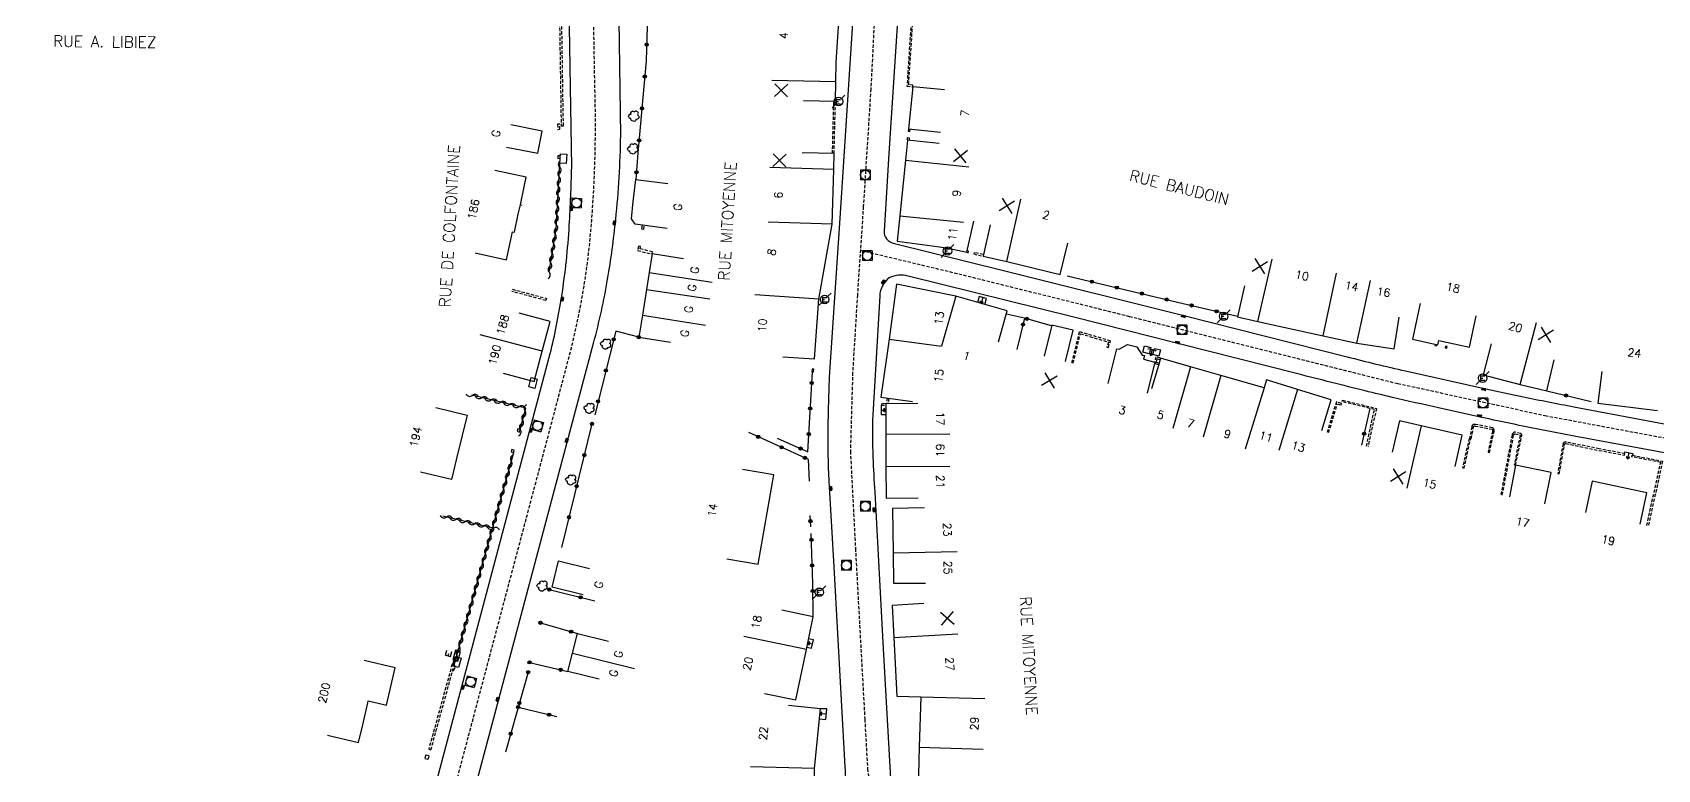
# Model space of a CAD drawing. Header units: millimetres. Extents: x 114000 to 119599, y 120000 to 124063.
# Drawn here: x 114141.8 to 114395.7, y 120445.1 to 120560.1 of the extents above; entities that cross this region are included whole.
import ezdxf
from ezdxf.enums import TextEntityAlignment as Align

# ---------------------------------------------------------------- set-up
doc = ezdxf.new("R2010")
doc.units = ezdxf.units.MM
doc.linetypes.add('DASHED', pattern=[0.75, 0.5, -0.25])
doc.layers.get('0').update_dxf_attribs({"linetype": 'CONTINUOUS'})
for name, color, linetype in [('W0001', 6, 'DASHED'), ('W0008', 7, 'CONTINUOUS'), ('W0100', 7, 'CONTINUOUS'), ('W0112', 1, 'DASHED'), ('W0300', 7, 'CONTINUOUS'), ('W0310', 3, 'CONTINUOUS'), ('W0322', 7, 'CONTINUOUS'), ('W0400', 7, 'CONTINUOUS'), ('W0420', 7, 'CONTINUOUS'), ('W0430', 7, 'CONTINUOUS'), ('W0471', 7, 'CONTINUOUS'), ('W0989', 7, 'CONTINUOUS'), ('W0991', 7, 'CONTINUOUS'), ('W1102', 7, 'CONTINUOUS'), ('W1471', 7, 'CONTINUOUS')]:
    doc.layers.add(name, color=color, linetype=linetype)
doc.styles.get("Standard").update_dxf_attribs({"font": 'romans.shx', "width": 0.85})

# ---------------------------------------------------------------- blocks, each defined once
blk = doc.blocks.new('t991o')
at = {"color": 0, "linetype": 'Continuous'}
for p, q in [((-1, 1), (1, -1)), ((-1, -1), (1, 1))]:
    blk.add_line(p, q, dxfattribs=at)
blk = doc.blocks.new('t112o')
at = {"color": 0, "linetype": 'Continuous'}
for p, q in [((-0.5, 0.5), (0.5, 0.5)), ((-0.5, -0.5), (-0.5, 0.5)), ((0.5, 0.5), (0.5, -0.5)), ((0.5, -0.5), (-0.5, -0.5))]:
    blk.add_line(p, q, dxfattribs=at)
blk = doc.blocks.new('t322o')
at = {"color": 0, "linetype": 'Continuous'}
for radius in [0.25, 0.15]:
    blk.add_circle((0, 0), radius, dxfattribs=at)
blk = doc.blocks.new('T420')
for p, q in [((0.75, 0.75), (-0.75, 0.75)), ((-0.75, 0.75), (-0.75, -0.75)), ((0.75, 0.75), (0.75, -0.75)), ((0.75, -0.75), (-0.75, -0.75))]:
    blk.add_line(p, q)
blk.add_ellipse((0, 0), major_axis=(-0.53, 0.53), ratio=1, start_param=3.926991, end_param=10.210176)
blk = doc.blocks.new('T471')
for p, q in [((-0.333334, 0.333334), (-0.333334, -0.333334)), ((-0.333334, 0.333334), (0.333334, 0.333334)), ((-0.333334, 0), (0, 0)), ((0.500001, 0.500001), (1.000002, 1.000002)), ((-0.500001, -0.500001), (-1.000002, -1.000002)), ((-0.333334, -0.333334), (0.333334, -0.333334))]:
    blk.add_line(p, q)
blk.add_ellipse((0, 0), major_axis=(0.471405, 0.471405), ratio=1, start_param=5.4977871438, end_param=11.780972451)
blk = doc.blocks.new('T400')
for p, q in [((-0.15, 0.3), (0.15, 0.3)), ((-0.15, -0.25), (-0.15, 0.3)), ((-0.15, 0.15), (0.15, 0.15)), ((-0.15, 0), (0.15, 0)), ((0.15, 0.3), (0.15, -0.25)), ((-0.15, -0.15), (0.15, -0.15)), ((-0.15, -0.25), (-0.15, -0.3)), ((-0.15, -0.3), (0.15, -0.3)), ((0.15, -0.3), (0.15, -0.25))]:
    blk.add_line(p, q)
blk = doc.blocks.new('t310o')
at = {"color": 0, "linetype": 'Continuous'}
for centre, start, end in [((-0.5, 0.38), 216.8699, 323.1304), ((0.5, -0.37), 36.8699, 143.1303)]:
    blk.add_arc(centre, 0.625, start, end, dxfattribs=at)
blk = doc.blocks.new('T1471')
at = {"color": 0, "linetype": 'Continuous', "flags": 128}
blk.add_lwpolyline([(-0.75, -0.5), (-0.75, 0.5), (0.75, 0.5), (0.75, -0.5), (-0.75, -0.5)], dxfattribs=at)
blk = doc.blocks.new('T430')
at = {"flags": 128}
for points in [[(0.8, 0.8), (-0.8, 0.8)], [(-0.8, 0.8), (-0.8, 0)], [(0.8, 0.8), (-0.8, 0)], [(-0.8, 0), (0.8, 0)], [(-0.4, 2.1), (0.4, 2.1)], [(-0.4, 2.1), (-0.4, 1.3)], [(-0.4, 1.7), (0, 1.7)], [(-0.4, 1.3), (0.4, 1.3)], [(0.8, 0), (0.8, 0.8)]]:
    blk.add_lwpolyline(points, dxfattribs=at)
blk = doc.blocks.new('T300')
for p, q in [((-0.8, 0.51), (-0.86, 0.34)), ((-0.86, 0.34), (-0.86, 0.17)), ((-0.86, 0.17), (-0.74, 0.06)), ((-0.69, 0.63), (-0.8, 0.51)), ((-0.8, -0.06), (-0.74, 0.06)), ((-0.74, 0.06), (-0.69, 0.11)), ((-0.57, 0.69), (-0.69, 0.63)), ((-0.46, 0.69), (-0.57, 0.69)), ((-0.29, 0.63), (-0.46, 0.69)), ((-0.29, 0.63), (-0.17, 0.74)), ((-0.23, 0.57), (-0.29, 0.63)), ((-0.17, 0.74), (-0.06, 0.8)), ((-0.06, 0.8), (0.06, 0.8)), ((0.06, 0.8), (0.23, 0.74)), ((0.23, 0.74), (0.34, 0.63)), ((0.34, 0.63), (0.4, 0.51)), ((0.46, 0.46), (0.34, 0.46)), ((0.4, 0.51), (0.4, 0.46)), ((0.57, 0.4), (0.46, 0.46)), ((0.57, 0.4), (0.69, 0.29)), ((0.69, 0.29), (0.74, 0.17)), ((0.74, 0.06), (0.69, -0.17)), ((0.74, 0.17), (0.74, 0.06)), ((-0.8, -0.17), (-0.8, -0.06)), ((-0.8, -0.23), (-0.8, -0.17)), ((-0.74, -0.34), (-0.8, -0.23)), ((-0.69, -0.4), (-0.74, -0.34)), ((-0.51, -0.46), (-0.69, -0.4)), ((-0.4, -0.46), (-0.51, -0.46)), ((-0.4, -0.46), (-0.34, -0.46)), ((-0.34, -0.46), (-0.34, -0.4)), ((-0.34, -0.51), (-0.34, -0.46)), ((-0.29, -0.63), (-0.34, -0.51)), ((-0.17, -0.74), (-0.29, -0.63)), ((-0.06, -0.8), (-0.17, -0.74)), ((0.06, -0.8), (-0.06, -0.8)), ((0.17, -0.74), (0.06, -0.8)), ((0.23, -0.69), (0.17, -0.74)), ((0.29, -0.46), (0.23, -0.46)), ((0.29, -0.63), (0.23, -0.69)), ((0.46, -0.4), (0.29, -0.46)), ((0.34, -0.51), (0.29, -0.63)), ((0.34, -0.51), (0.34, -0.46)), ((0.57, -0.34), (0.46, -0.4)), ((0.63, -0.29), (0.57, -0.34)), ((0.69, -0.17), (0.63, -0.29))]:
    blk.add_line(p, q)

msp = doc.modelspace()

# ---------------------------------------------------------------- linework, layer by layer
at = {"layer": 'W0001'}
for points in [[(114274.12, 120576.99), (114272.8, 120551.3), (114271.63, 120532.97), (114270.71, 120519.14), (114269.96, 120507.06), (114269.61, 120494.76), (114270.4, 120479.58), (114271.86, 120452.94), (114272.29, 120445.21), (114273.32, 120435.06)], [(114482.09, 120485.19), (114442.72, 120489.46), (114428.64, 120491.08), (114415.73, 120493.32), (114399.26, 120496.34), (114378.34, 120500.25), (114355.15, 120505.29), (114313.25, 120515.77), (114285.64, 120522.64), (114271.17, 120526.09)]]:
    msp.add_lwpolyline(points, dxfattribs=at)
at = {"layer": 'W0001', "flags": 128}
msp.add_lwpolyline([(114101.74, 120015.13), (114111.17, 120053.63), (114130.42, 120132.21), (114139.01, 120167.13), (114149.27, 120208.87), (114159.6, 120250.94), (114171.74, 120300.43), (114182.41, 120343.81), (114192.25, 120383.05), (114201.18, 120417.26), (114224.12, 120503.61), (114225.71, 120509.69, 0.042607), (114229.08, 120529.3, 0.02947), (114229.68, 120552.16), (114229.37, 120570.04)], format="xyb", dxfattribs=at)
at = {"layer": 'W0008', "flags": 128}
for points in [[(114278.39, 120583.49), (114275.62, 120541.27), (114274.88, 120529.1, 0.1775), (114275.24, 120527.95, 0.1651), (114276.51, 120527.2), (114293.55, 120522.96), (114321.69, 120515.97), (114321.69, 120515.97), (114347.24, 120509.52, 0.0048), (114351.71, 120508.38, 0.0043), (114356.33, 120507.32), (114368.89, 120504.51, 0.0044), (114374.75, 120503.26, 0.0043), (114382.64, 120501.71), (114397.59, 120498.91), (114397.59, 120498.91), (114420.45, 120494.73, 0.0106), (114428.68, 120493.33, 0.0074), (114436.34, 120492.43), (114448.94, 120491.03), (114448.94, 120491.03), (114468.25, 120488.99)], [(114294.98, 120352.16), (114299.5, 120364.94, 0.0321), (114301.84, 120372.7, 0.0414), (114303.35, 120382.21, 0.0754), (114302.98, 120388.9, 0.0779), (114301.6, 120392.38, 0.0586), (114298.59, 120395.93), (114298.59, 120395.93), (114288.92, 120403.07, -0.0071), (114285.48, 120406.04, -0.0491), (114279.25, 120412.65, -0.0428), (114275.11, 120419.48, -0.0535), (114270.78, 120430.41, -0.0432), (114269.12, 120441, -0.0043), (114268.79, 120445.5), (114268.79, 120445.5), (114267.09, 120476.72), (114266.36, 120489.23, -0.0151), (114266.13, 120497.23, -0.0093), (114266.37, 120506.32), (114266.37, 120506.32), (114268.02, 120531.15), (114270.71, 120572.91, 0.0583)], [(114098.95, 120015.92), (114108.28, 120054.34), (114127.53, 120132.92), (114136.12, 120167.84), (114146.39, 120209.58), (114156.71, 120251.65), (114168.85, 120301.13), (114179.53, 120344.52), (114189.38, 120383.79), (114198.31, 120418.01), (114222.73, 120510, 0.019963), (114224.51, 120518.96, 0.024391), (114225.7, 120530.04, 0.00887), (114226.07, 120539.11), (114225.6, 120570.47)], [(114206.24, 120246.11), (114166.93, 120257.34, -0.179553), (114165.36, 120259.03, -0.174412), (114165.25, 120261.27), (114174.39, 120298.38), (114184.07, 120337.97), (114194.55, 120379.79), (114203.9, 120415.71), (114214.88, 120456.83), (114229.49, 120511.65, 0.024806), (114231.69, 120521.64, 0.015926), (114232.96, 120530.98, 0.022128), (114233.73, 120544.05), (114233.39, 120569.38)], [(114422.2, 120489.85), (114382.68, 120497.13, -0.0027), (114374.11, 120498.81, -0.0044), (114367.79, 120500.15), (114361.5, 120501.54, -0.0031), (114354.28, 120503.18, -0.0025), (114350.05, 120504.19, -0.0018), (114339.5, 120506.84), (114320.96, 120511.51), (114320.96, 120511.51), (114304.32, 120515.76), (114278.65, 120522.08, 0.1933), (114275.68, 120521.84, 0.2291), (114274.2, 120519.03), (114273.12, 120500.47, 0.0246), (114273.13, 120493.84, 0.0044), (114273.41, 120488.39), (114273.41, 120488.39), (114274.71, 120463.93), (114275.92, 120442.75, 0.0484)]]:
    msp.add_lwpolyline(points, format="xyb", dxfattribs=at)
at = {"layer": 'W0100', "flags": 128}
for points in [[(114262.27, 120549.52), (114267.27, 120549.41), (114267.33, 120552.44), (114267.39, 120555.46), (114268.07, 120565.92), (114268.36, 120569.99), (114268.79, 120576.59), (114267.48, 120578.04), (114263.73, 120578.14), (114258.21, 120578.32), (114246.82, 120578.73), (114246.82, 120578.73), (114238.15, 120578.99), (114238.03, 120573.08), (114237.92, 120568.36), (114242.92, 120568.24)], [(114284.33, 120551.17), (114279.35, 120551.66), (114278.7, 120545.08), (114278.7, 120545.08), (114283.68, 120544.59)], [(114215.87, 120542.26), (114220.77, 120541.29), (114221.45, 120544.74), (114216.55, 120545.7)], [(114283.49, 120542.82), (114278.52, 120543.34), (114278.2, 120540.23), (114277.33, 120531.53), (114276.93, 120527.56), (114283.16, 120526.73), (114284.91, 120526.47), (114287.78, 120525.82), (114287.78, 120525.82), (114288.89, 120530.69)], [(114259.04, 120509.51), (114264.03, 120509.18), (114264.66, 120518.52), (114266.74, 120530.22), (114267.01, 120538.75), (114267.07, 120541.24), (114267.07, 120541.24), (114262.07, 120541.36)], [(114211, 120525.72), (114215.88, 120524.66), (114216.83, 120529.03), (114217.12, 120528.96), (114217.12, 120528.96), (114217.73, 120531.76), (114218.05, 120533.25), (114218.66, 120536.06), (114218.97, 120537.55), (114214.08, 120538.59)], [(114240.97, 120529.55), (114236.01, 120530.2), (114235.41, 120531.03), (114235.7, 120533.75), (114236.11, 120537.17), (114241.07, 120536.58)], [(114218.16, 120533.23), (114218.3, 120533.2)], [(114291.43, 120530.1), (114290.33, 120525.22), (114294.04, 120524.38), (114302.39, 120522.37), (114302.39, 120522.37), (114303.56, 120527.24)], [(114243.55, 120524.78), (114238.62, 120525.56), (114238.16, 120522.66), (114237.76, 120520.03), (114237.12, 120516.01), (114236.55, 120512.59), (114241.49, 120511.78)], [(114292.74, 120511.87), (114294.12, 120516.68), (114286.09, 120518.97), (114276.81, 120520.83), (114275.65, 120512.26), (114274.38, 120503.22), (114274.38, 120503.22), (114279.33, 120502.52)], [(114331.17, 120520.61), (114330.07, 120515.73), (114333.29, 120515), (114343.47, 120512.8), (114348.71, 120511.64), (114354.58, 120510.77), (114354.58, 120510.77), (114355.32, 120515.71)], [(114290.6, 120517.69), (114290.87, 120518.62), (114289.72, 120518.92), (114289.72, 120518.92), (114289.46, 120518.01)], [(114358.63, 120517.84), (114357.42, 120512.24), (114361.37, 120511.37), (114361.52, 120512.07), (114366.33, 120511.03), (114366.33, 120511.03), (114367.38, 120515.92)], [(114215.36, 120506.94), (114220.19, 120505.67), (114221.44, 120510.39), (114222.69, 120515.02), (114217.86, 120516.32)], [(114303.2, 120508.8), (114304.39, 120513.65), (114301.09, 120514.47), (114301.09, 120514.47), (114299.89, 120509.61)], [(114316.11, 120510.7), (114316.21, 120510.8), (114317.25, 120510.53), (114317.25, 120510.53), (114317.35, 120510.39)], [(114369.73, 120511.53), (114368.46, 120506.69), (114374.23, 120505.17), (114378.42, 120504.19), (114378.42, 120504.19), (114379.56, 120509.06)], [(114343.24, 120498.03), (114344.7, 120502.81), (114339.46, 120504.42), (114334.64, 120505.91), (114334.25, 120504.65), (114327.47, 120506.6), (114322.77, 120507.94), (114318.05, 120509.29), (114318.05, 120509.29), (114317.83, 120508.52), (114316.67, 120504.49)], [(114387.01, 120507.23), (114386.4, 120502.27), (114395.7, 120501.11)], [(114280.13, 120502.22), (114275.13, 120502.19), (114275.16, 120497.44), (114275.14, 120492.42), (114275.21, 120487.42), (114275.21, 120487.42), (114280.21, 120487.49)], [(114204.86, 120501.58), (114209.72, 120500.41), (114208.08, 120493.63), (114207.31, 120490.34), (114202.44, 120491.49)], [(114364.11, 120492.4), (114365.21, 120497.28), (114358.76, 120498.73), (114355.39, 120499.51), (114355.39, 120499.51), (114354.27, 120494.64)], [(114390.55, 120494.4), (114390.6, 120494.67), (114391.84, 120494.43), (114391.84, 120494.43), (114391.78, 120494.13)], [(114378.11, 120486.55), (114379.09, 120491.46), (114373.54, 120492.57), (114373.54, 120492.57), (114372.56, 120487.67)], [(114393, 120483.39), (114394.04, 120488.28), (114385.51, 120490.1), (114385.51, 120490.1), (114384.46, 120485.21)], [(114281.2, 120485.93), (114276.2, 120485.84), (114276.32, 120478.93), (114276.36, 120474.15), (114276.36, 120474.15), (114281.36, 120474.18)], [(114227.86, 120472.35), (114223, 120473.55), (114224.01, 120477.64), (114228.86, 120476.44)], [(114256.2, 120456.96), (114261.1, 120455.94), (114262.74, 120463.81), (114263.81, 120468.94), (114263.81, 120468.94), (114258.91, 120469.95)], [(114281.11, 120471.01), (114276.12, 120470.7), (114276.42, 120465.68), (114276.89, 120456.55), (114280.6, 120456.43), (114280.38, 120448.56), (114280.17, 120440.1), (114280.01, 120434.39), (114279.99, 120430.31), (114281.07, 120429.1), (114281.07, 120429.1), (114286.07, 120429.07)], [(114230.34, 120459.18), (114225.49, 120460.38), (114226.2, 120463.25), (114226.97, 120466.32), (114231.82, 120465.1)], [(114262.82, 120464.16), (114263.53, 120464.01), (114263.84, 120465.32), (114263.84, 120465.32), (114263.09, 120465.48)], [(114187.9, 120450.42), (114192.77, 120449.29), (114193.42, 120452.07), (114194.22, 120455.48), (114194.29, 120455.78), (114196.71, 120455.22), (114197.13, 120455.13), (114198.5, 120460.98), (114193.63, 120462.12)], [(114266.36, 120416.56), (114270.82, 120418.81), (114267, 120426.57), (114265.06, 120430.68), (114263.77, 120435.59), (114263.77, 120435.59), (114263.58, 120435.54), (114263.89, 120440.33), (114264.02, 120445.22), (114264.92, 120454.58), (114264.92, 120454.58), (114259.94, 120455.06)], [(114264.77, 120452.99), (114265.76, 120452.9), (114265.91, 120454.55), (114265.91, 120454.55), (114264.92, 120454.58)]]:
    msp.add_lwpolyline(points, dxfattribs=at)
at = {"layer": 'W0100'}
for points in [[(114290.29, 120518.77), (114290.03, 120517.85), (114290.38, 120518.04), (114289.84, 120518.2), (114290.03, 120517.85)], [(114309.88, 120505.34), (114311.22, 120510.77), (114311.6, 120510.68), (114312.91, 120511.42), (114314.37, 120511.06), (114315.17, 120509.79), (114315.17, 120509.79), (114315.56, 120509.7), (114315.42, 120509.12), (114317.18, 120508.68), (114315.98, 120503.83)], [(114316.77, 120510.66), (114316.52, 120509.69), (114316.87, 120509.89), (114316.32, 120510.03), (114316.52, 120509.69)], [(114275.14, 120500.45), (114274.46, 120500.45), (114274.46, 120501.95)], [(114274.46, 120501.2), (114275.13, 120501.2), (114274.85, 120501.48), (114274.85, 120500.91), (114275.13, 120501.2)], [(114391.22, 120494.55), (114391.04, 120493.57), (114391.37, 120493.79), (114390.81, 120493.9), (114391.04, 120493.57)], [(114250.3, 120477.98), (114255.23, 120477.12), (114257.67, 120491.08), (114252.74, 120491.94)], [(114263.69, 120464.67), (114262.95, 120464.82), (114263.17, 120464.48), (114263.29, 120465.04), (114262.95, 120464.82)], [(114265.83, 120453.73), (114264.84, 120453.79), (114265.11, 120453.49), (114265.14, 120454.05), (114264.84, 120453.79)]]:
    msp.add_lwpolyline(points, dxfattribs=at)
at = {"layer": 'W0112'}
for p, q in [((114266.82, 120541.25), (114267.02, 120549.41)), ((114267.07, 120541.24), (114267.27, 120549.41)), ((114317.76, 120508.28), (114317.12, 120508.44)), ((114317.83, 120508.52), (114317.18, 120508.68)), ((114275.34, 120503.08), (114275.29, 120502.19)), ((114275.59, 120503.05), (114275.55, 120502.19))]:
    msp.add_line(p, q, dxfattribs=at)
for points in [[(114279.38, 120551.91), (114278.72, 120551.97), (114280.02, 120572.14), (114279.77, 120572.16), (114278.45, 120551.74), (114279.35, 120551.66)], [(114224.78, 120545.58), (114224.4, 120569.86), (114224.05, 120569.85), (114224.43, 120545.58)], [(114224.24, 120545.02), (114224.23, 120545.81), (114223.88, 120545.81), (114223.89, 120545.01)], [(114224.29, 120540.5), (114224.28, 120540.87), (114223.91, 120540.86), (114223.92, 120540.49)], [(114236.49, 120526.77), (114236.37, 120526.09), (114238.62, 120525.56), (114238.7, 120525.9), (114236.77, 120526.35), (114236.83, 120526.71)], [(114362.84, 120511.1), (114362.6, 120511.17), (114362.53, 120510.93), (114362.77, 120510.86)], [(114263.84, 120507.15), (114263.88, 120507.56), (114263.64, 120507.58), (114263.59, 120507.18)], [(114217.94, 120497.77), (114218.04, 120498.15), (114217.66, 120498.26), (114217.56, 120497.88)], [(114366.59, 120496.72), (114366.95, 120498.55), (114366.96, 120498.59), (114366.97, 120498.63), (114366.98, 120498.65), (114367, 120498.67), (114367.01, 120498.68), (114367.03, 120498.69), (114367.06, 120498.7), (114367.1, 120498.71), (114367.16, 120498.71), (114367.22, 120498.7), (114369.82, 120498.2), (114369.84, 120498.19), (114369.85, 120498.19), (114369.87, 120498.17), (114369.89, 120498.16), (114369.9, 120498.14), (114369.92, 120498.1), (114369.93, 120498.06), (114369.94, 120498.02), (114369.93, 120497.97), (114369.93, 120497.91), (114369.23, 120494.62), (114369.48, 120494.57), (114370.17, 120497.87), (114370.18, 120497.95), (114370.19, 120498.03), (114370.17, 120498.12), (114370.15, 120498.2), (114370.11, 120498.27), (114370.08, 120498.32), (114370.03, 120498.36), (114369.99, 120498.4), (114369.93, 120498.43), (114369.88, 120498.44), (114367.26, 120498.95), (114367.17, 120498.96), (114367.09, 120498.96), (114367, 120498.95), (114366.92, 120498.92), (114366.85, 120498.88), (114366.81, 120498.83), (114366.77, 120498.78), (114366.74, 120498.72), (114366.72, 120498.66), (114366.7, 120498.6), (114366.35, 120496.77)], [(114217.02, 120494.56), (114217.11, 120494.95), (114216.72, 120495.04), (114216.64, 120494.65)], [(114380.36, 120491.25), (114381.19, 120495.9), (114381.19, 120495.9), (114381.2, 120495.9), (114381.21, 120495.91), (114381.22, 120495.92), (114381.25, 120495.94), (114381.28, 120495.95), (114381.32, 120495.96), (114381.35, 120495.96), (114381.39, 120495.95), (114386.56, 120494.9), (114390.57, 120494.15), (114390.61, 120494.39), (114386.61, 120495.14), (114381.43, 120496.2), (114381.36, 120496.21), (114381.29, 120496.2), (114381.22, 120496.19), (114381.15, 120496.17), (114381.09, 120496.13), (114381.05, 120496.11), (114381.01, 120496.07), (114380.98, 120496.04), (114380.96, 120496), (114380.95, 120495.95), (114380.12, 120491.29)], [(114204.08, 120448.15), (114207.73, 120461.44), (114207.4, 120461.53), (114203.74, 120448.25)], [(114203.66, 120446.68), (114203.81, 120447.2), (114203.28, 120447.35), (114203.14, 120446.82)]]:
    msp.add_lwpolyline(points, close=True, dxfattribs=at)
for points in [[(114278.52, 120543.34), (114278.55, 120543.72), (114278.8, 120543.71), (114278.77, 120543.32)], [(114278.7, 120545.08), (114278.66, 120544.73), (114278.91, 120544.7), (114278.95, 120545.05)], [(114237.06, 120530.06), (114236.98, 120529.47), (114237.32, 120529.42), (114237.41, 120530.01)], [(114287.78, 120525.82), (114288.02, 120525.76), (114288.08, 120526.01), (114287.83, 120526.06)], [(114290.38, 120525.47), (114288.96, 120525.81), (114288.9, 120525.57), (114290.33, 120525.22)], [(114216.8, 120520.06), (114222.12, 120518.63), (114222.03, 120518.29), (114216.71, 120519.72)], [(114304.41, 120508.5), (114305.55, 120513.12), (114309.92, 120511.81), (114309.68, 120511.02), (114309.92, 120510.95), (114310.23, 120511.98), (114305.37, 120513.43), (114304.17, 120508.56)], [(114360.97, 120511.46), (114360.92, 120511.26), (114361.19, 120511.2), (114361.23, 120511.41)], [(114318.05, 120509.29), (114317.33, 120509.51), (114317.12, 120508.7)], [(114317.98, 120509.05), (114317.51, 120509.2), (114317.37, 120508.64)], [(114275.13, 120502.19), (114274.47, 120502.2), (114274.46, 120501.95), (114275.13, 120501.94)], [(114344.33, 120497.7), (114345.7, 120502.16), (114346.28, 120501.98), (114346.36, 120502.22), (114345.53, 120502.48), (114344.09, 120497.77)], [(114350.24, 120495.56), (114351.49, 120501.28), (114346.45, 120502.51), (114346.5, 120502.75), (114351.79, 120501.46), (114350.48, 120495.51)], [(114371.46, 120487.89), (114373.23, 120497.28), (114373.24, 120497.31), (114373.26, 120497.34), (114373.28, 120497.37), (114373.32, 120497.41), (114373.38, 120497.45), (114373.41, 120497.48), (114373.44, 120497.49), (114373.44, 120497.5), (114374.24, 120497.29), (114374.25, 120497.28), (114374.26, 120497.25), (114374.26, 120497.24), (114373.3, 120492.62), (114373.54, 120492.57), (114374.51, 120497.23), (114374.51, 120497.28), (114374.5, 120497.34), (114374.48, 120497.39), (114374.46, 120497.43), (114374.43, 120497.47), (114374.41, 120497.49), (114374.39, 120497.5), (114374.36, 120497.51), (114374.33, 120497.52), (114374.31, 120497.53), (114373.48, 120497.74), (114373.43, 120497.75), (114373.38, 120497.74), (114373.32, 120497.72), (114373.27, 120497.69), (114373.23, 120497.65), (114373.16, 120497.6), (114373.1, 120497.54), (114373.05, 120497.48), (114373.01, 120497.42), (114372.99, 120497.34), (114371.22, 120487.94)], [(114365.47, 120492.09), (114366.52, 120496.72), (114366.27, 120496.77), (114365.23, 120492.15)], [(114394.02, 120483.18), (114396.21, 120493.03), (114391.7, 120493.89), (114391.75, 120494.14), (114396.51, 120493.22), (114394.26, 120483.12)]]:
    msp.add_lwpolyline(points, dxfattribs=at)
at = {"layer": 'W0310', "flags": 128}
for points in [[(114222.56, 120522.71), (114223.64, 120529.45), (114224.29, 120540.5)], [(114218.04, 120498.15), (114218.9, 120501.47), (114210.46, 120503.5)], [(114207.73, 120461.44), (114217.02, 120494.56)], [(114213.81, 120482.74), (114205.92, 120484.64)]]:
    msp.add_lwpolyline(points, dxfattribs=at)
at = {"layer": 'W0322'}
msp.add_line((114350.78, 120501.45), (114349.47, 120495.74), dxfattribs=at)
at = {"layer": 'W0322', "flags": 128}
for points in [[(114238.07, 120568.24), (114237.72, 120555.73), (114236.43, 120541.33), (114236.11, 120537.17)], [(114303.46, 120522.16), (114320.7, 120518.06), (114330.09, 120515.83)], [(114301.05, 120514.33), (114296.82, 120515.55), (114293.98, 120516.19)], [(114236.55, 120512.59), (114232.95, 120513.49), (114229.67, 120500.47)], [(114258.18, 120496.83), (114262.95, 120494.67), (114262.95, 120494.67), (114263.67, 120507.17)], [(114229.24, 120499.03), (114224.5, 120479.75)], [(114263.21, 120490.1), (114263.06, 120493.49), (114263.06, 120493.49), (114263.06, 120493.49), (114253.75, 120497.69)], [(114263.43, 120482.97), (114263.32, 120484.75), (114263.32, 120484.75)], [(114263.81, 120468.94), (114263.72, 120474.12), (114263.51, 120481.93), (114263.51, 120481.93)], [(114222.58, 120473.17), (114229.69, 120471.42)], [(114221.19, 120467.99), (114226.97, 120466.32)], [(114219.49, 120461.81), (114225.49, 120460.38)], [(114219.27, 120460.28), (114215.72, 120447.79)], [(114217.71, 120454.84), (114223.74, 120453.34)]]:
    msp.add_lwpolyline(points, dxfattribs=at)
at = {"layer": 'W0322'}
for points in [[(114296.82, 120515.55), (114295.61, 120510.67)], [(114378.42, 120504.19), (114385.32, 120502.55)]]:
    msp.add_lwpolyline(points, dxfattribs=at)
at = {"layer": 'W1102'}
for p, q in [((114267.33, 120552.44), (114257.33, 120552.66)), ((114278.2, 120540.23), (114288.14, 120539.19)), ((114267.01, 120538.75), (114257.01, 120539.06)), ((114294.04, 120524.38), (114296.25, 120534.13)), ((114266.74, 120530.22), (114256.75, 120530.54)), ((114277.33, 120531.53), (114287.28, 120530.54)), ((114333.29, 120515), (114335.5, 120524.75)), ((114343.47, 120512.8), (114345.58, 120522.57)), ((114348.71, 120511.64), (114350.87, 120521.41)), ((114264.66, 120518.52), (114254.69, 120519.19)), ((114286.09, 120518.97), (114283.86, 120511.15)), ((114374.23, 120505.17), (114376.78, 120514.84)), ((114275.65, 120512.26), (114283.86, 120511.15)), ((114322.77, 120507.94), (114320.01, 120498.33)), ((114327.47, 120506.6), (114324.72, 120496.98)), ((114334.25, 120504.65), (114331.29, 120495.1)), ((114339.46, 120504.42), (114336.53, 120494.86)), ((114275.16, 120497.44), (114285.16, 120497.5)), ((114358.76, 120498.73), (114356.56, 120488.98)), ((114275.14, 120492.42), (114285.14, 120492.39)), ((114276.32, 120478.93), (114286.32, 120479.12)), ((114262.74, 120463.81), (114252.96, 120465.86)), ((114276.42, 120465.68), (114286.4, 120466.28)), ((114280.6, 120456.43), (114290.6, 120456.15)), ((114280.38, 120448.56), (114290.38, 120448.28)), ((114264.02, 120445.22), (114254.02, 120445.48))]:
    msp.add_line(p, q, dxfattribs=at)
at = {"layer": 'W1102', "flags": 128}
for points in [[(114238.16, 120522.66), (114248.04, 120521.16)], [(114237.76, 120520.03), (114247.65, 120518.54)], [(114237.12, 120516.01), (114246.99, 120514.44)], [(114221.44, 120510.39), (114211.78, 120512.94)], [(114226.2, 120463.25), (114235.9, 120460.84)]]:
    msp.add_lwpolyline(points, dxfattribs=at)

# ---------------------------------------------------------------- block references
at = {"layer": 'W0112', "rotation": 345.9239641185126}
for p in [(114315.93, 120510.59), (114317.46, 120510.21)]:
    msp.add_blockref('t112o', p, dxfattribs=at)
at = {"layer": 'W0300'}
for p, rotation in [((114235.75, 120547.02), 264.8805252280458), ((114235.6, 120541.92), 264.8805252280458), ((114231.37, 120511.44), 255.8625808216525), ((114228.79, 120501.42), 255.8625808216525), ((114225.92, 120490.24), 256.1823271272025), ((114221.44, 120473.68), 256.1814090749951)]:
    msp.add_blockref('T300', p, dxfattribs=dict(at, rotation=rotation))
at = {"layer": 'W0310'}
for p, rotation in [((114224.21, 120539.1), 86.64860802385968), ((114224.12, 120537.61), 86.64860802385968), ((114223.94, 120534.61), 86.64860802385968), ((114224.03, 120536.11), 86.64860802385968), ((114223.77, 120531.62), 86.64860802385968), ((114223.86, 120533.12), 86.64860802385968), ((114223.68, 120530.12), 86.64860802385968), ((114223.27, 120527.15), 80.90437875480673), ((114223.51, 120528.63), 80.90437875480673), ((114222.8, 120524.19), 80.90437875480673), ((114223.04, 120525.67), 80.90437875480673), ((114222.56, 120522.71), 80.90437875480673), ((114210.56, 120503.48), 166.4475293611539), ((114212.02, 120503.13), 166.4475293611539), ((114213.48, 120502.78), 166.4475293611539), ((114214.94, 120502.43), 166.4475293611539), ((114216.4, 120502.07), 166.4475293611539), ((114217.85, 120501.72), 166.4475293611539), ((114218.79, 120501.06), 75.54494967696515), ((114218.42, 120499.61), 75.54494967696515), ((114218.04, 120498.15), 75.54494967696515), ((114216.24, 120491.77), 74.3362786378804), ((114216.64, 120493.21), 74.3362786378804), ((114215.43, 120488.88), 74.3362786378804), ((114215.83, 120490.32), 74.3362786378804), ((114214.62, 120485.99), 74.3362786378804), ((114215.02, 120487.43), 74.3362786378804), ((114206.52, 120484.5), 166.4475293611524), ((114207.98, 120484.14), 166.4475293611524), ((114209.43, 120483.79), 166.4475293611524), ((114214.21, 120484.54), 74.3362786378804), ((114210.89, 120483.44), 166.4475293611524), ((114212.35, 120483.09), 166.4475293611524), ((114213.81, 120482.74), 166.4475293611524), ((114213.4, 120481.66), 74.3362786378804), ((114213.81, 120483.1), 74.3362786378804), ((114212.59, 120478.77), 74.3362786378804), ((114213, 120480.21), 74.3362786378804), ((114211.78, 120475.88), 74.3362786378804), ((114212.19, 120477.32), 74.3362786378804), ((114210.97, 120472.99), 74.3362786378804), ((114211.38, 120474.43), 74.3362786378804), ((114210.57, 120471.55), 74.3362786378804), ((114209.76, 120468.66), 74.3362786378804), ((114210.16, 120470.1), 74.3362786378804), ((114208.95, 120465.77), 74.3362786378804), ((114209.35, 120467.21), 74.3362786378804), ((114208.14, 120462.88), 74.3362786378804), ((114208.54, 120464.32), 74.3362786378804), ((114207.73, 120461.44), 74.3362786378804)]:
    msp.add_blockref('t310o', p, dxfattribs=dict(at, rotation=rotation))
at = {"layer": 'W0322'}
for p, rotation in [((114237.79, 120558.25), 268.3587728620329), ((114237.49, 120553.26), 264.8805252281226), ((114237.05, 120548.28), 264.8805252281226), ((114236.6, 120543.3), 264.8805252281226), ((114236.19, 120538.31), 265.5979602147889), ((114307.35, 120521.24), 346.6130129042936), ((114311.24, 120520.31), 346.6130129042936), ((114315.14, 120519.38), 346.6130129042936), ((114319.03, 120518.46), 346.6130129042936), ((114322.92, 120517.53), 346.6486708961918), ((114296.57, 120514.55), 256.129366135183), ((114297.21, 120515.44), 163.8812341201589), ((114326.81, 120516.61), 346.6486708961918), ((114232.64, 120512.24), 255.8625808214615), ((114236.55, 120512.59), 166.0369472683701), ((114231.41, 120507.39), 255.8625808214615), ((114263.57, 120505.43), 86.70709141396725), ((114230.19, 120502.55), 255.8625808214615), ((114381.43, 120503.47), 346.6269224000111), ((114263.34, 120501.44), 86.70709141396725), ((114229.24, 120499.03), 256.1823271273574), ((114255.22, 120497.03), 155.7081808875773), ((114263.11, 120497.44), 86.70709141396725), ((114349.88, 120497.51), 257.0276148949109), ((114228.05, 120494.17), 256.1823271273574), ((114258.87, 120495.38), 155.7081808875773), ((114261.83, 120495.18), 335.7081808876329), ((114262.51, 120493.74), 155.7081808875773), ((114226.86, 120489.32), 256.1823271273574), ((114225.66, 120484.46), 256.1823271273574), ((114263.37, 120483.86), 93.34458787298755), ((114263.54, 120480.94), 91.52264550189258), ((114263.64, 120476.94), 91.52264550189258), ((114222.58, 120473.17), 346.1814090749837), ((114227.44, 120471.97), 346.1814090749837), ((114263.74, 120472.94), 90.96834321821045), ((114221.19, 120467.99), 343.8650111702944), ((114226, 120466.6), 343.8650111702944), ((114219.49, 120461.81), 346.6267383204515), ((114219.27, 120460.28), 254.1531357596393), ((114224.35, 120460.65), 346.6267383204515), ((114217.71, 120454.84), 346.0853275258065), ((114217.9, 120455.47), 254.1531357596393), ((114222.56, 120453.64), 346.0853275258065), ((114216.54, 120450.66), 254.1531357596393)]:
    msp.add_blockref('t322o', p, dxfattribs=dict(at, rotation=rotation))
at = {"layer": 'W0400'}
for p, rotation in [((114225.99, 120532.65), 177.2312391083803), ((114232.75, 120530.44), 353.8743252430667), ((114274.76, 120521.17), 141.6327446638854), ((114224.59, 120518.5), 170.8389381197675), ((114321.66, 120515.84), 77.10163520704543), ((114320.72, 120511.75), 75.28340949135753), ((114368.57, 120504.43), 77.43617078623598), ((114367.91, 120500.31), 78.29427088596698), ((114219.7, 120498.01), 165.1330057675213), ((114225.29, 120496.44), 165.0726390247061), ((114266.54, 120488.98), 3.275806537474679), ((114273.32, 120485.66), 1.694176328169653), ((114209.05, 120457.9), 165.1330057675213), ((114214.51, 120456.04), 345.0443188581394)]:
    msp.add_blockref('T400', p, dxfattribs=dict(at, rotation=rotation))
at = {"layer": 'W0420'}
for p in [(114271.94, 120537.9), (114272.24, 120525.31), (114321.43, 120513.72), (114368.43, 120502.29), (114271.95, 120486.18), (114268.99, 120476.95)]:
    msp.add_blockref('T420', p, dxfattribs=at)
for p, rotation in [((114226.83, 120533.53), 87.43700723751375), ((114220.74, 120498.74), 75.13300576752134), ((114210.3, 120458.78), 75.13300576752134)]:
    msp.add_blockref('T420', p, dxfattribs=dict(at, rotation=rotation))
at = {"layer": 'W0430', "rotation": 74.33627863868419}
msp.add_blockref('T430', (114208.5, 120462.75), dxfattribs=at)
at = {"layer": 'W0471'}
for p in [(114267.75, 120549.35), (114284.77, 120526.03), (114265.59, 120518.45), (114327.93, 120515.83), (114368.39, 120506.19), (114264.76, 120472.75)]:
    msp.add_blockref('T471', p, dxfattribs=at)
at = {"layer": 'W0991'}
for p, rotation in [((114258.8, 120551.11), 88.76593018706164), ((114258.54, 120540.19), 88.6690092805363), ((114286.81, 120540.9), 84.01560530112702), ((114294.06, 120533.09), 347.2112251453155), ((114333.56, 120523.65), 347.2302893355178), ((114378.25, 120512.96), 346.8725016913858), ((114300.7, 120505.81), 346.1293661351697), ((114355.17, 120490.84), 347.0276148948338), ((114284.75, 120468.7), 273.4542561898377)]:
    msp.add_blockref('t991o', p, dxfattribs=dict(at, rotation=rotation))
at = {"layer": 'W1471'}
for p, rotation in [((114224.76, 120540.44), 86.64860802409342), ((114220.03, 120505.41), 75.18863336108538), ((114208.13, 120461.88), 74.33627863868419)]:
    msp.add_blockref('T1471', p, dxfattribs=dict(at, rotation=rotation))

# ---------------------------------------------------------------- texts
at = {"layer": 'W0989'}
for s, rotation, p in [('RUE A. LIBIEZ', 359.2697, (114153.13, 120558.7)), ('RUE DE COLFONTAINE', 86.6486, (114206.99, 120529.92)), ('RUE MITOYENNE', 86.6373, (114250.39, 120530.67)), ('RUE BAUDOIN', 345.9673, (114321, 120535.96)), ('RUE MITOYENNE', 273.1613, (114297.49, 120462.84))]:
    msp.add_text(s, height=1.75, rotation=rotation, dxfattribs=at).set_placement(p, align=Align.MIDDLE)
at = {"layer": 'W0991'}
for s, rotation, p in [('4', 86.8623, (114259.21, 120559.64)), ('7', 84.3605, (114287.49, 120547.54)), ('G', 78.864, (114214.24, 120544.36)), ('6', 88.2157, (114258.38, 120534.75)), ('9', 84.3144, (114286.22, 120535.04)), ('186', 77.843, (114210.73, 120532.54)), ('G', 83.2784, (114242.65, 120532.87)), ('2', 346.4876, (114300.2, 120531.64)), ('11', 84.2467, (114285.59, 120528.69)), ('8', 79.932, (114257.33, 120525.85)), ('G', 81.009, (114245.3, 120523.03)), ('10', 347.8002, (114340.18, 120522.21)), ('G', 81.3831, (114244.88, 120520.27)), ('14', 347.5557, (114347.92, 120520.52)), ('16', 351.5307, (114352.9, 120519.61)), ('18', 347.6308, (114363.77, 120520.29)), ('G', 80.9497, (114244.35, 120516.92)), ('188', 74.952, (114215.3, 120514.52)), ('10', 86.1246, (114255.87, 120514.42)), ('13', 82.2815, (114283.49, 120515.55)), ('20', 345.2148, (114373.51, 120514.15)), ('G', 80.6135, (114243.74, 120513.17)), ('190', 75.1886, (114214.05, 120509.82)), ('1', 344.0718, (114287.77, 120509.65)), ('24', 352.8938, (114392.1, 120510.12)), ('15', 81.9596, (114283.43, 120506.55)), ('17', 270.3595, (114283.64, 120499.87)), ('3', 346.1366, (114312.09, 120501.18)), ('5', 344.0389, (114318.07, 120500.45)), ('7', 344.0165, (114322.78, 120499.1)), ('194', 76.533, (114201.7, 120497)), ('9', 344.0159, (114328.52, 120497.45)), ('11', 342.7816, (114334.53, 120497.05)), ('19', 89.8173, (114283.65, 120494.9)), ('13', 342.9624, (114339.59, 120495.49)), ('21', 270.7406, (114283.67, 120490.03)), ('15', 347.2817, (114360.11, 120489.71)), ('14', 80.0871, (114248.07, 120485.56)), ('17', 348.6567, (114374.64, 120483.68)), ('23', 271.0608, (114284.76, 120482.54)), ('19', 347.9705, (114388, 120480.88)), ('25', 270.4084, (114284.84, 120476.6)), ('G', 76.1814, (114230.3, 120473.92)), ('18', 78.3152, (114254.95, 120468.09)), ('G', 75.9076, (114233.37, 120463.08)), ('20', 78.1751, (114253.6, 120461.61)), ('27', 272.9117, (114285.14, 120461.55)), ('G', 76.0853, (114232.63, 120460.12)), ('200', 76.828, (114187.4, 120457.05)), ('22', 84.4773, (114256.01, 120450.72)), ('29', 88.4106, (114288.99, 120452.26))]:
    msp.add_text(s, height=1.25, rotation=rotation, dxfattribs=at).set_placement(p, align=Align.MIDDLE)

doc.saveas('drawing.dxf')
